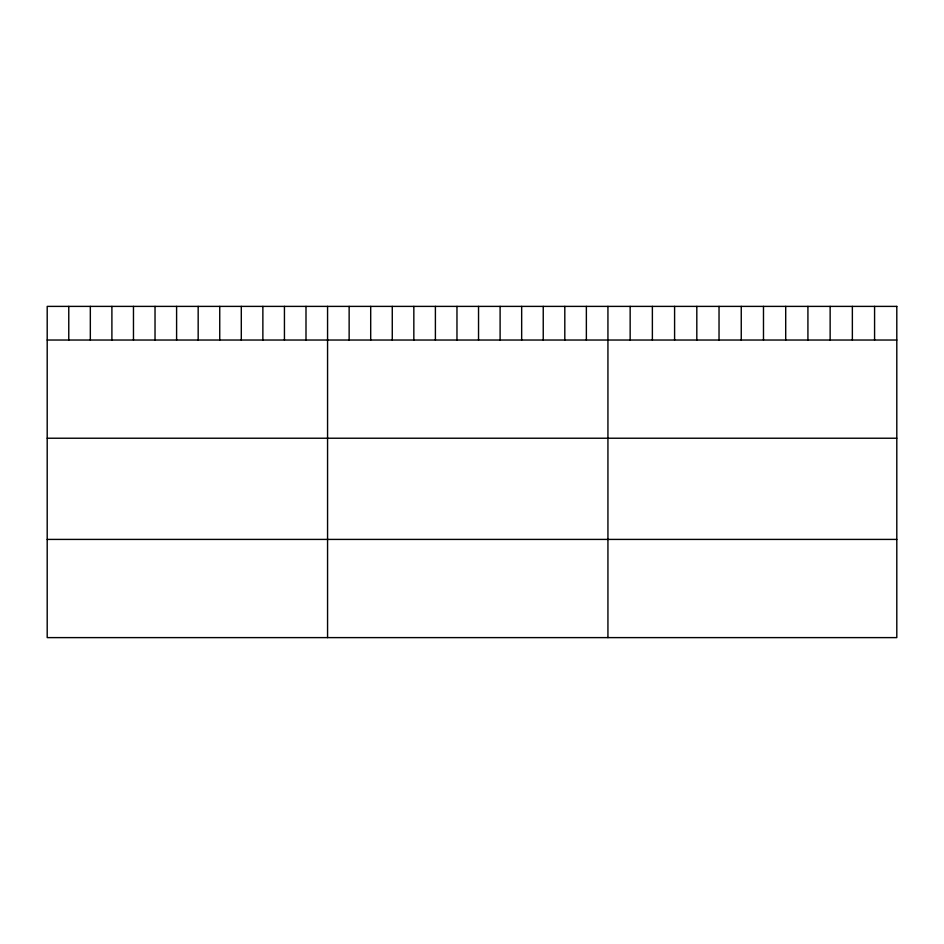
<?xml version="1.0" encoding="UTF-8"?>
<svg xmlns="http://www.w3.org/2000/svg" width="944" height="944" viewBox="0 0 944 944"><rect width="100%" height="100%" fill="white"/><g stroke="black" fill="none" stroke-linecap="round" stroke-linejoin="round"><path stroke-width="1.42" d="M47.2 340.029L896.8 340.029M47.2 438.228L896.8 438.228M47.2 539.413L896.8 539.413M874.581 306.387L874.581 340.029M852.361 306.387L852.361 340.029M830.142 306.387L830.142 340.029M807.922 306.387L807.922 340.029M785.703 306.387L785.703 340.029M763.484 306.387L763.484 340.029M741.252 306.387L741.252 340.029M719.033 306.387L719.033 340.029M696.814 306.387L696.814 340.029M674.594 306.387L674.594 340.029M652.375 306.387L652.375 340.029M630.155 306.387L630.155 340.029M607.936 306.387L607.936 637.613M586.366 306.387L586.366 340.029M564.807 306.387L564.807 340.029M543.237 306.387L543.237 340.029M521.666 306.387L521.666 340.029M500.108 306.387L500.108 340.029M478.537 306.387L478.537 340.029M456.967 306.387L456.967 340.029M435.396 306.387L435.396 340.029M413.838 306.387L413.838 340.029M392.267 306.387L392.267 340.029M370.697 306.387L370.697 340.029M349.138 306.387L349.138 340.029M327.568 306.387L327.568 637.613M305.998 306.387L305.998 340.029M284.439 306.387L284.439 340.029M262.869 306.387L262.869 340.029M241.298 306.387L241.298 340.029M219.74 306.387L219.74 340.029M198.169 306.387L198.169 340.029M176.599 306.387L176.599 340.029M155.028 306.387L155.028 340.029M133.47 306.387L133.47 340.029M111.899 306.387L111.899 340.029M90.329 306.387L90.329 340.029M68.77 306.387L68.77 340.029M896.8 306.387L47.2 306.387L47.2 637.613L896.8 637.613L896.8 306.387"/></g></svg>
